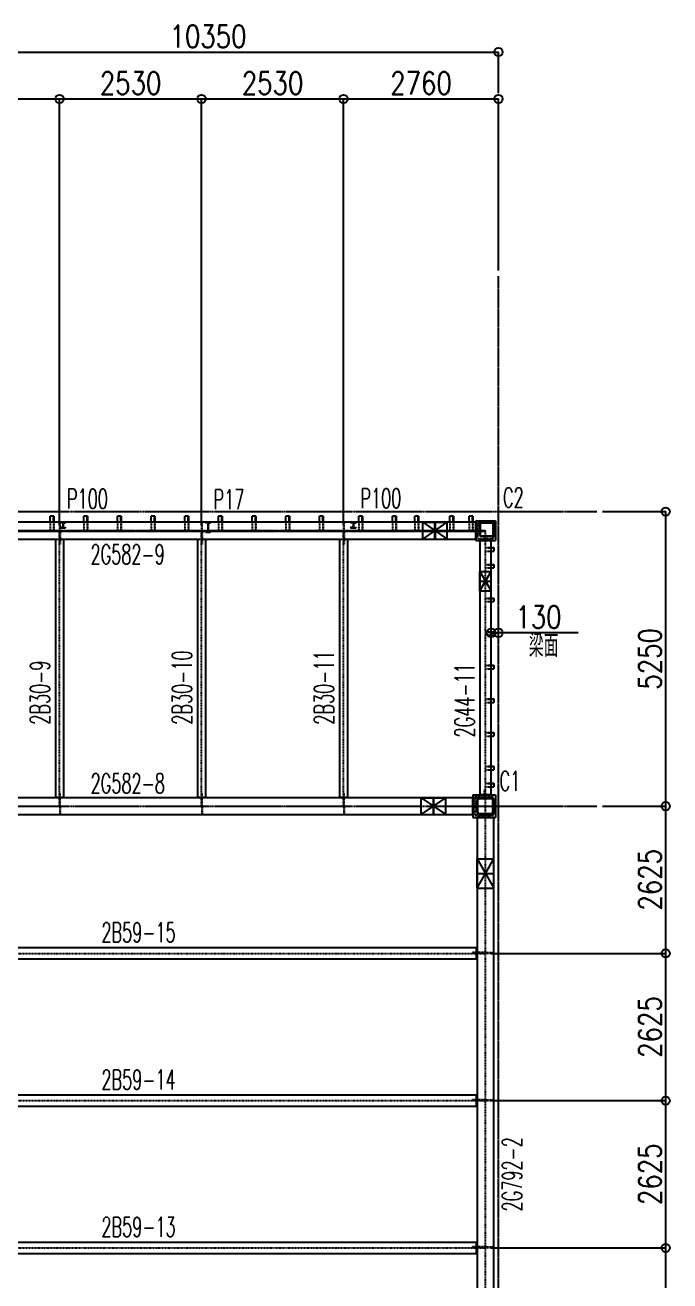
# Model space of a CAD drawing. Header units: millimetres. Extents: x -87051 to 180003, y -2961 to 97158.
# Drawn here: x 50495 to 61986, y 31638 to 54023 of the extents above; entities that cross this region are included whole.
import ezdxf
from ezdxf.enums import TextEntityAlignment as Align

# ---------------------------------------------------------------- set-up
doc = ezdxf.new("R2010")
doc.units = ezdxf.units.MM
doc.header["$LTSCALE"] = 0.2
doc.linetypes.add('CENTER', pattern=[2, 1.25, -0.25, 0.25, -0.25])
doc.linetypes.add('HIDDEN', pattern=[0.375, 0.25, -0.125])
doc.styles.get("Standard").update_dxf_attribs({"font": 'simplex.shx', "width": 0.8, "height": 700, "bigfont": 'extfont2.shx'})

msp = doc.modelspace()

# ---------------------------------------------------------------- linework, layer by layer
at = {"color": 8, "linetype": 'Continuous'}
for p, q in [((48580.4, 53542.8), (58930.4, 53542.8)), ((58930.4, 52807.7), (58930.4, 53542.8)), ((48580.4, 52707.7), (51110.4, 52707.7)), ((51110.4, 45110.6), (51110.4, 52707.7)), ((51110.4, 52707.7), (53640.4, 52707.7)), ((51110.4, 45110.6), (51110.4, 52707.7)), ((53640.4, 45110.6), (53640.4, 52707.7)), ((53640.4, 52707.7), (56170.4, 52707.7)), ((53640.4, 45110.6), (53640.4, 52707.7)), ((56170.4, 45110.6), (56170.4, 52707.7)), ((56170.4, 52707.7), (58930.4, 52707.7)), ((56170.4, 45110.6), (56170.4, 52707.7)), ((58930.4, 49650.6), (58930.4, 52707.7)), ((51005.4, 45270.6), (50940.4, 45270.6)), ((50940.4, 45160.6), (50940.4, 45270.6)), ((50999.4, 45160.6), (50999.4, 45270.6)), ((51005.4, 45270.6), (51005.4, 45160.6)), ((51605.4, 45270.6), (51540.4, 45270.6)), ((51540.4, 45160.6), (51540.4, 45270.6)), ((51599.4, 45160.6), (51599.4, 45270.6)), ((51605.4, 45270.6), (51605.4, 45160.6)), ((52205.4, 45270.6), (52140.4, 45270.6)), ((52140.4, 45160.6), (52140.4, 45270.6)), ((52199.4, 45160.6), (52199.4, 45270.6)), ((52205.4, 45270.6), (52205.4, 45160.6)), ((52805.4, 45270.6), (52740.4, 45270.6)), ((52740.4, 45160.6), (52740.4, 45270.6)), ((52799.4, 45160.6), (52799.4, 45270.6)), ((52805.4, 45270.6), (52805.4, 45160.6)), ((53405.4, 45270.6), (53340.4, 45270.6)), ((53340.4, 45160.6), (53340.4, 45270.6)), ((53399.4, 45160.6), (53399.4, 45270.6)), ((53405.4, 45270.6), (53405.4, 45160.6)), ((54005.4, 45270.6), (53940.4, 45270.6)), ((53940.4, 45160.6), (53940.4, 45270.6)), ((53999.4, 45160.6), (53999.4, 45270.6)), ((54005.4, 45270.6), (54005.4, 45160.6)), ((54605.4, 45270.6), (54540.4, 45270.6)), ((54540.4, 45160.6), (54540.4, 45270.6)), ((54599.4, 45160.6), (54599.4, 45270.6)), ((54605.4, 45270.6), (54605.4, 45160.6)), ((55205.4, 45270.6), (55140.4, 45270.6)), ((55140.4, 45160.6), (55140.4, 45270.6)), ((55199.4, 45160.6), (55199.4, 45270.6)), ((55205.4, 45270.6), (55205.4, 45160.6)), ((55805.4, 45270.6), (55740.4, 45270.6)), ((55740.4, 45160.6), (55740.4, 45270.6)), ((55799.4, 45160.6), (55799.4, 45270.6)), ((55805.4, 45270.6), (55805.4, 45160.6)), ((56505.4, 45270.6), (56440.4, 45270.6)), ((56440.4, 45160.6), (56440.4, 45270.6)), ((56499.4, 45160.6), (56499.4, 45270.6)), ((56505.4, 45270.6), (56505.4, 45160.6)), ((57105.4, 45270.6), (57040.4, 45270.6)), ((57040.4, 45160.6), (57040.4, 45270.6)), ((57099.4, 45160.6), (57099.4, 45270.6)), ((57105.4, 45270.6), (57105.4, 45160.6)), ((57505.4, 45270.6), (57440.4, 45270.6)), ((57440.4, 45160.6), (57440.4, 45270.6)), ((57499.4, 45160.6), (57499.4, 45270.6)), ((57505.4, 45270.6), (57505.4, 45160.6)), ((58130.4, 45270.6), (58065.4, 45270.6)), ((58065.4, 45160.6), (58065.4, 45270.6)), ((58124.4, 45160.6), (58124.4, 45270.6)), ((58130.4, 45270.6), (58130.4, 45160.6)), ((58475.4, 45270.6), (58410.4, 45270.6)), ((58410.4, 45160.6), (58410.4, 45270.6)), ((58469.4, 45160.6), (58469.4, 45270.6)), ((58475.4, 45270.6), (58475.4, 45160.6)), ((60782.7, 45350.6), (61911, 45350.6)), ((61911, 40100.6), (61911, 45350.6)), ((57795.4, 45160.6), (49485.4, 45160.6)), ((51117.9, 45160.6), (51217.9, 45160.6)), ((51117.9, 45152.6), (51117.9, 45160.6)), ((51156.9, 45152.6), (51117.9, 45152.6)), ((51117.9, 45068.6), (51117.9, 45060.6)), ((51156.9, 45068.6), (51117.9, 45068.6)), ((51117.9, 45060.6), (51217.9, 45060.6)), ((51164.9, 45144.6), (51164.9, 45076.6)), ((51170.9, 45144.6), (51170.9, 45076.6)), ((51178.9, 45152.6), (51217.9, 45152.6)), ((51178.9, 45068.6), (51217.9, 45068.6)), ((51217.9, 45152.6), (51217.9, 45160.6)), ((51217.9, 45068.6), (51217.9, 45060.6)), ((53710.4, 45160.6), (53800.4, 45160.6)), ((53710.4, 45152.6), (53710.4, 45160.6)), ((53744.9, 45152.6), (53710.4, 45152.6)), ((53710.4, 44993.6), (53710.4, 44985.6)), ((53744.9, 44993.6), (53710.4, 44993.6)), ((53752.9, 45144.6), (53752.9, 45001.6)), ((53757.9, 45144.6), (53757.9, 45001.6)), ((53765.9, 45152.6), (53800.4, 45152.6)), ((53765.9, 44993.6), (53800.4, 44993.6)), ((53800.4, 45152.6), (53800.4, 45160.6)), ((53800.4, 44993.6), (53800.4, 44985.6)), ((56292.9, 45160.6), (56392.9, 45160.6)), ((56292.9, 45152.6), (56292.9, 45160.6)), ((56331.9, 45152.6), (56292.9, 45152.6)), ((56292.9, 45068.6), (56292.9, 45060.6)), ((56331.9, 45068.6), (56292.9, 45068.6)), ((56292.9, 45060.6), (56392.9, 45060.6)), ((56339.9, 45144.6), (56339.9, 45076.6)), ((56345.9, 45144.6), (56345.9, 45076.6)), ((56353.9, 45152.6), (56392.9, 45152.6)), ((56353.9, 45068.6), (56392.9, 45068.6)), ((56392.9, 45152.6), (56392.9, 45160.6)), ((56392.9, 45068.6), (56392.9, 45060.6)), ((57580.4, 45160.6), (58015.4, 45160.6)), ((57580.4, 44860.6), (57580.4, 45160.6)), ((57580.4, 44860.6), (58015.4, 45160.6)), ((57580.4, 45160.6), (58015.4, 44860.6)), ((57795.4, 44860.6), (57795.4, 45160.6)), ((57800.4, 45160.6), (57800.4, 44860.6)), ((58525.4, 45160.6), (57800.4, 45160.6)), ((58015.4, 44860.6), (58015.4, 45160.6)), ((58525.4, 45185.6), (58875.4, 45185.6)), ((58525.4, 45185.6), (58525.4, 44835.6)), ((58525.4, 44860.6), (58525.4, 45160.6)), ((58600.4, 44933.1), (58600.4, 45138.1)), ((58609.4, 44933.1), (58609.4, 45138.1)), ((58622.9, 45160.6), (58827.9, 45160.6)), ((58622.9, 45151.6), (58827.9, 45151.6)), ((58841.4, 44933.1), (58841.4, 45138.1)), ((58850.4, 44933.1), (58850.4, 45138.1)), ((58875.4, 45185.6), (58875.4, 44835.6)), ((49485.4, 44860.6), (57795.4, 44860.6)), ((51185.4, 44850.6), (51035.4, 44850.6)), ((51035.4, 44850.6), (51035.4, 40260.6)), ((51113.7, 44860.6), (51113.7, 44850.6)), ((51122.7, 44860.6), (51122.7, 44850.6)), ((51185.4, 40260.6), (51185.4, 44850.6)), ((53715.4, 44850.6), (53565.4, 44850.6)), ((53565.4, 44850.6), (53565.4, 40260.6)), ((53643.7, 44860.6), (53643.7, 44850.6)), ((53652.7, 44860.6), (53652.7, 44850.6)), ((53710.4, 44985.6), (53800.4, 44985.6)), ((53715.4, 40260.6), (53715.4, 44850.6)), ((56245.4, 44850.6), (56095.4, 44850.6)), ((56095.4, 44850.6), (56095.4, 40260.6)), ((56173.7, 44860.6), (56173.7, 44850.6)), ((56182.7, 44860.6), (56182.7, 44850.6)), ((56245.4, 40260.6), (56245.4, 44850.6)), ((57580.4, 44860.6), (58015.4, 44860.6)), ((57800.4, 44860.6), (58525.4, 44860.6)), ((58525.4, 44835.6), (58875.4, 44835.6)), ((58800.4, 44835.6), (58601.4, 44835.6)), ((58601.4, 44835.6), (58601.4, 44110.6)), ((58622.9, 44919.6), (58827.9, 44919.6)), ((58622.9, 44910.6), (58827.9, 44910.6)), ((58800.4, 44110.6), (58800.4, 44835.6)), ((58800.4, 44710.6), (58850.4, 44710.6)), ((58800.4, 44704.6), (58850.4, 44704.6)), ((58800.4, 44645.6), (58850.4, 44645.6)), ((58850.4, 44710.6), (58850.4, 44645.6)), ((58800.4, 44410.6), (58850.4, 44410.6)), ((58800.4, 44404.6), (58850.4, 44404.6)), ((58800.4, 44345.6), (58850.4, 44345.6)), ((58850.4, 44410.6), (58850.4, 44345.6)), ((58600.9, 44280.6), (58800.9, 44280.6)), ((58600.9, 43935.6), (58600.9, 44280.6)), ((58600.9, 43935.6), (58800.9, 44280.6)), ((58600.9, 44280.6), (58800.9, 43935.6)), ((58601.4, 44110.6), (58800.4, 44110.6)), ((58800.4, 44105.6), (58601.4, 44105.6)), ((58601.4, 44105.6), (58601.4, 40310.6)), ((58800.4, 40310.6), (58800.4, 44105.6)), ((58800.9, 43935.6), (58800.9, 44280.6)), ((58600.9, 43935.6), (58800.9, 43935.6)), ((58800.4, 43810.6), (58850.4, 43810.6)), ((58800.4, 43804.6), (58850.4, 43804.6)), ((58800.4, 43745.6), (58850.4, 43745.6)), ((58850.4, 43810.6), (58850.4, 43745.6)), ((58800.4, 43210.6), (58850.4, 43210.6)), ((58800.4, 43204.6), (58850.4, 43204.6)), ((58850.4, 43210.6), (58850.4, 43145.6)), ((58800.4, 43190.1), (58930.4, 43190.1)), ((58800.4, 43145.6), (58850.4, 43145.6)), ((60353.5, 43190.1), (58930.4, 43190.1)), ((58800.4, 42610.6), (58850.4, 42610.6)), ((58800.4, 42604.6), (58850.4, 42604.6)), ((58800.4, 42545.6), (58850.4, 42545.6)), ((58850.4, 42610.6), (58850.4, 42545.6)), ((58800.4, 42010.6), (58850.4, 42010.6)), ((58800.4, 42004.6), (58850.4, 42004.6)), ((58800.4, 41945.6), (58850.4, 41945.6)), ((58850.4, 42010.6), (58850.4, 41945.6)), ((58800.4, 41410.6), (58850.4, 41410.6)), ((58800.4, 41404.6), (58850.4, 41404.6)), ((58800.4, 41345.6), (58850.4, 41345.6)), ((58850.4, 41410.6), (58850.4, 41345.6)), ((58800.4, 40810.6), (58850.4, 40810.6)), ((58800.4, 40804.6), (58850.4, 40804.6)), ((58800.4, 40745.6), (58850.4, 40745.6)), ((58850.4, 40810.6), (58850.4, 40745.6)), ((58475.4, 40300.6), (58875.4, 40300.6)), ((58475.4, 40300.6), (58475.4, 39900.6)), ((58601.4, 40310.6), (58800.4, 40310.6)), ((58684.9, 40300.6), (58684.9, 40310.6)), ((58696.9, 40300.6), (58696.9, 40310.6)), ((58800.4, 40510.6), (58850.4, 40510.6)), ((58800.4, 40504.6), (58850.4, 40504.6)), ((58800.4, 40445.6), (58850.4, 40445.6)), ((58850.4, 40510.6), (58850.4, 40445.6)), ((58875.4, 40300.6), (58875.4, 39900.6)), ((57770.4, 40250.6), (49485.4, 40250.6)), ((51035.4, 40260.6), (51185.4, 40260.6)), ((51113.7, 40250.6), (51113.7, 40260.6)), ((51122.7, 40250.6), (51122.7, 40260.6)), ((53565.4, 40260.6), (53715.4, 40260.6)), ((53643.7, 40250.6), (53643.7, 40260.6)), ((53652.7, 40250.6), (53652.7, 40260.6)), ((56095.4, 40260.6), (56245.4, 40260.6)), ((56173.7, 40250.6), (56173.7, 40260.6)), ((56182.7, 40250.6), (56182.7, 40260.6)), ((57555.4, 40250.6), (57990.4, 40250.6)), ((57555.4, 39950.6), (57555.4, 40250.6)), ((57555.4, 39950.6), (57990.4, 40250.6)), ((57555.4, 40250.6), (57990.4, 39950.6)), ((57770.4, 39950.6), (57770.4, 40250.6)), ((57775.4, 40250.6), (57775.4, 39950.6)), ((58475.4, 40250.6), (57775.4, 40250.6)), ((57990.4, 39950.6), (57990.4, 40250.6)), ((58475.4, 39950.6), (58475.4, 40250.6)), ((58550.4, 39990.6), (58550.4, 40210.6)), ((58566.4, 39990.6), (58566.4, 40210.6)), ((58590.4, 40250.6), (58810.4, 40250.6)), ((58590.4, 40234.6), (58810.4, 40234.6)), ((58834.4, 39990.6), (58834.4, 40210.6)), ((58850.4, 39990.6), (58850.4, 40210.6)), ((60782.7, 40100.6), (61911, 40100.6)), ((60782.7, 40100.6), (61911, 40100.6)), ((61911, 37475.6), (61911, 40100.6)), ((49485.4, 39950.6), (57770.4, 39950.6)), ((57555.4, 39950.6), (57990.4, 39950.6)), ((57775.4, 39950.6), (58475.4, 39950.6)), ((58475.4, 39900.6), (58875.4, 39900.6)), ((58850.4, 39900.6), (58550.4, 39900.6)), ((58550.4, 39900.6), (58550.4, 38900.6)), ((58590.4, 39966.6), (58810.4, 39966.6)), ((58590.4, 39950.6), (58810.4, 39950.6)), ((58850.4, 38900.6), (58850.4, 39900.6)), ((58550.4, 39160.6), (58850.4, 39160.6)), ((58550.4, 38635.6), (58550.4, 39160.6)), ((58550.4, 38635.6), (58850.4, 39160.6)), ((58550.4, 39160.6), (58850.4, 38635.6)), ((58850.4, 38635.6), (58850.4, 39160.6)), ((58550.4, 38900.6), (58850.4, 38900.6)), ((58850.4, 38895.6), (58550.4, 38895.6)), ((58550.4, 38895.6), (58550.4, 30805.6)), ((58850.4, 30805.6), (58850.4, 38895.6)), ((58550.4, 38635.6), (58850.4, 38635.6)), ((58540.4, 37575.1), (48740.4, 37575.1)), ((58540.4, 37376.1), (58540.4, 37575.1)), ((58550.4, 37492.6), (58540.4, 37492.6)), ((58550.4, 37480.6), (58540.4, 37480.6)), ((58800.4, 37475.6), (61911, 37475.6)), ((58800.4, 37475.6), (61911, 37475.6)), ((61911, 34850.6), (61911, 37475.6)), ((48740.4, 37376.1), (58540.4, 37376.1)), ((58540.4, 34950.1), (48740.4, 34950.1)), ((58540.4, 34751.1), (58540.4, 34950.1)), ((48740.4, 34751.1), (58540.4, 34751.1)), ((58550.4, 34867.6), (58540.4, 34867.6)), ((58550.4, 34855.6), (58540.4, 34855.6)), ((58800.4, 34850.6), (61911, 34850.6)), ((58800.4, 34850.6), (61911, 34850.6)), ((61911, 32225.6), (61911, 34850.6)), ((58540.4, 32325.1), (48740.4, 32325.1)), ((58540.4, 32126.1), (58540.4, 32325.1)), ((58550.4, 32242.6), (58540.4, 32242.6)), ((48740.4, 32126.1), (58540.4, 32126.1)), ((58550.4, 32230.6), (58540.4, 32230.6)), ((58800.4, 32225.6), (61911, 32225.6)), ((58800.4, 32225.6), (61911, 32225.6)), ((61911, 29600.6), (61911, 32225.6))]:
    msp.add_line(p, q, dxfattribs=at)
at = {"color": 8, "linetype": 'CENTER'}
for p, q in [((58930.4, 16438.1), (58930.4, 49550.6)), ((10730.4, 45350.6), (60682.7, 45350.6)), ((48580.4, 45016.6), (58700.9, 45016.6)), ((48580.4, 45004.6), (58700.9, 45004.6)), ((10730.4, 40100.6), (60682.7, 40100.6))]:
    msp.add_line(p, q, dxfattribs=at)
at = {"color": 8, "linetype": 'HIDDEN'}
for p, q in [((48580.4, 45010.6), (58700.9, 45010.6)), ((50940.4, 45160.6), (50940.4, 45016.6)), ((50999.4, 45160.6), (50999.4, 45016.6)), ((51005.4, 45160.6), (51005.4, 45016.6)), ((51110.4, 40100.6), (51110.4, 45010.6)), ((51113.7, 45016.6), (51113.7, 45160.6)), ((51113.7, 45160.6), (51122.7, 45160.6)), ((51113.7, 45016.6), (51122.7, 45016.6)), ((51113.7, 45004.6), (51113.7, 44860.6)), ((51113.7, 45004.6), (51122.7, 45004.6)), ((51122.7, 45016.6), (51122.7, 45160.6)), ((51122.7, 45004.6), (51122.7, 44860.6)), ((51540.4, 45160.6), (51540.4, 45016.6)), ((51599.4, 45160.6), (51599.4, 45016.6)), ((51605.4, 45160.6), (51605.4, 45016.6)), ((52140.4, 45160.6), (52140.4, 45016.6)), ((52199.4, 45160.6), (52199.4, 45016.6)), ((52205.4, 45160.6), (52205.4, 45016.6)), ((52740.4, 45160.6), (52740.4, 45016.6)), ((52799.4, 45160.6), (52799.4, 45016.6)), ((52805.4, 45160.6), (52805.4, 45016.6)), ((53340.4, 45160.6), (53340.4, 45016.6)), ((53399.4, 45160.6), (53399.4, 45016.6)), ((53405.4, 45160.6), (53405.4, 45016.6)), ((53640.4, 40100.6), (53640.4, 45010.6)), ((53643.7, 45016.6), (53643.7, 45160.6)), ((53643.7, 45160.6), (53652.7, 45160.6)), ((53643.7, 45016.6), (53652.7, 45016.6)), ((53643.7, 45004.6), (53643.7, 44860.6)), ((53643.7, 45004.6), (53652.7, 45004.6)), ((53652.7, 45016.6), (53652.7, 45160.6)), ((53652.7, 45004.6), (53652.7, 44860.6)), ((53940.4, 45160.6), (53940.4, 45016.6)), ((53999.4, 45160.6), (53999.4, 45016.6)), ((54005.4, 45160.6), (54005.4, 45016.6)), ((54540.4, 45160.6), (54540.4, 45016.6)), ((54599.4, 45160.6), (54599.4, 45016.6)), ((54605.4, 45160.6), (54605.4, 45016.6)), ((55140.4, 45160.6), (55140.4, 45016.6)), ((55199.4, 45160.6), (55199.4, 45016.6)), ((55205.4, 45160.6), (55205.4, 45016.6)), ((55740.4, 45160.6), (55740.4, 45016.6)), ((55799.4, 45160.6), (55799.4, 45016.6)), ((55805.4, 45160.6), (55805.4, 45016.6)), ((56170.4, 40100.6), (56170.4, 45010.6)), ((56173.7, 45016.6), (56173.7, 45160.6)), ((56173.7, 45160.6), (56182.7, 45160.6)), ((56173.7, 45016.6), (56182.7, 45016.6)), ((56173.7, 45004.6), (56173.7, 44860.6)), ((56173.7, 45004.6), (56182.7, 45004.6)), ((56182.7, 45016.6), (56182.7, 45160.6)), ((56182.7, 45004.6), (56182.7, 44860.6)), ((56440.4, 45160.6), (56440.4, 45016.6)), ((56499.4, 45160.6), (56499.4, 45016.6)), ((56505.4, 45160.6), (56505.4, 45016.6)), ((57040.4, 45160.6), (57040.4, 45016.6)), ((57099.4, 45160.6), (57099.4, 45016.6)), ((57105.4, 45160.6), (57105.4, 45016.6)), ((57440.4, 45160.6), (57440.4, 45016.6)), ((57499.4, 45160.6), (57499.4, 45016.6)), ((57505.4, 45160.6), (57505.4, 45016.6)), ((58065.4, 45160.6), (58065.4, 45016.6)), ((58124.4, 45160.6), (58124.4, 45016.6)), ((58130.4, 45160.6), (58130.4, 45016.6)), ((58410.4, 45160.6), (58410.4, 45016.6)), ((58469.4, 45160.6), (58469.4, 45016.6)), ((58475.4, 45160.6), (58475.4, 45016.6)), ((58550.4, 44890.6), (58550.4, 45130.6)), ((58562.4, 44890.6), (58562.4, 45130.6)), ((58580.4, 45160.6), (58820.4, 45160.6)), ((58580.4, 45148.6), (58820.4, 45148.6)), ((58700.9, 40100.6), (58700.9, 45010.6)), ((58838.4, 44890.6), (58838.4, 45130.6)), ((58850.4, 44890.6), (58850.4, 45130.6)), ((51113.7, 44850.6), (51113.7, 44770.6)), ((51113.7, 44770.6), (51122.7, 44770.6)), ((51122.7, 44850.6), (51122.7, 44770.6)), ((53643.7, 44850.6), (53643.7, 44770.6)), ((53643.7, 44770.6), (53652.7, 44770.6)), ((53652.7, 44850.6), (53652.7, 44770.6)), ((56173.7, 44850.6), (56173.7, 44770.6)), ((56173.7, 44770.6), (56182.7, 44770.6)), ((56182.7, 44850.6), (56182.7, 44770.6)), ((58580.4, 44872.6), (58820.4, 44872.6)), ((58580.4, 44860.6), (58820.4, 44860.6)), ((58704.9, 44710.6), (58800.4, 44710.6)), ((58704.9, 44704.6), (58800.4, 44704.6)), ((58704.9, 44645.6), (58800.4, 44645.6)), ((58704.9, 44410.6), (58800.4, 44410.6)), ((58704.9, 44404.6), (58800.4, 44404.6)), ((58704.9, 44345.6), (58800.4, 44345.6)), ((58704.9, 43810.6), (58800.4, 43810.6)), ((58704.9, 43804.6), (58800.4, 43804.6)), ((58704.9, 43745.6), (58800.4, 43745.6)), ((58704.9, 43210.6), (58800.4, 43210.6)), ((58704.9, 43204.6), (58800.4, 43204.6)), ((58704.9, 43145.6), (58800.4, 43145.6)), ((58704.9, 42610.6), (58800.4, 42610.6)), ((58704.9, 42604.6), (58800.4, 42604.6)), ((58704.9, 42545.6), (58800.4, 42545.6)), ((58704.9, 42010.6), (58800.4, 42010.6)), ((58704.9, 42004.6), (58800.4, 42004.6)), ((58704.9, 41945.6), (58800.4, 41945.6)), ((58704.9, 41410.6), (58800.4, 41410.6)), ((58704.9, 41404.6), (58800.4, 41404.6)), ((58704.9, 41345.6), (58800.4, 41345.6)), ((58704.9, 40810.6), (58800.4, 40810.6)), ((58704.9, 40804.6), (58800.4, 40804.6)), ((58704.9, 40745.6), (58800.4, 40745.6)), ((51113.7, 40260.6), (51113.7, 40340.6)), ((51113.7, 40340.6), (51122.7, 40340.6)), ((51122.7, 40260.6), (51122.7, 40340.6)), ((53643.7, 40260.6), (53643.7, 40340.6)), ((53643.7, 40340.6), (53652.7, 40340.6)), ((53652.7, 40260.6), (53652.7, 40340.6)), ((56173.7, 40260.6), (56173.7, 40340.6)), ((56173.7, 40340.6), (56182.7, 40340.6)), ((56182.7, 40260.6), (56182.7, 40340.6)), ((58684.9, 40310.6), (58684.9, 40390.6)), ((58684.9, 40390.6), (58696.9, 40390.6)), ((58684.9, 40275.6), (58684.9, 40300.6)), ((58696.9, 40310.6), (58696.9, 40390.6)), ((58696.9, 40275.6), (58696.9, 40300.6)), ((58704.9, 40510.6), (58800.4, 40510.6)), ((58704.9, 40504.6), (58800.4, 40504.6)), ((58704.9, 40445.6), (58800.4, 40445.6)), ((51113.7, 40106.6), (51113.7, 40250.6)), ((51113.7, 40106.6), (51122.7, 40106.6)), ((51113.7, 40094.6), (51113.7, 39950.6)), ((51113.7, 40094.6), (51122.7, 40094.6)), ((51122.7, 40106.6), (51122.7, 40250.6)), ((51122.7, 40094.6), (51122.7, 39950.6)), ((53643.7, 40106.6), (53643.7, 40250.6)), ((53643.7, 40106.6), (53652.7, 40106.6)), ((53643.7, 40094.6), (53643.7, 39950.6)), ((53643.7, 40094.6), (53652.7, 40094.6)), ((53652.7, 40106.6), (53652.7, 40250.6)), ((53652.7, 40094.6), (53652.7, 39950.6)), ((56173.7, 40106.6), (56173.7, 40250.6)), ((56173.7, 40106.6), (56182.7, 40106.6)), ((56173.7, 40094.6), (56173.7, 39950.6)), ((56173.7, 40094.6), (56182.7, 40094.6)), ((56182.7, 40106.6), (56182.7, 40250.6)), ((56182.7, 40094.6), (56182.7, 39950.6)), ((58500.4, 39973.1), (58500.4, 40228.1)), ((58519.4, 39973.1), (58519.4, 40228.1)), ((58547.9, 40275.6), (58802.9, 40275.6)), ((58547.9, 40256.6), (58802.9, 40256.6)), ((58684.9, 40275.6), (58696.9, 40275.6)), ((58700.4, 29600.6), (58700.4, 40100.6)), ((58831.4, 39973.1), (58831.4, 40228.1)), ((58850.4, 39973.1), (58850.4, 40228.1)), ((51113.7, 39950.6), (51122.7, 39950.6)), ((53643.7, 39950.6), (53652.7, 39950.6)), ((56173.7, 39950.6), (56182.7, 39950.6)), ((58547.9, 39944.6), (58802.9, 39944.6)), ((58547.9, 39925.6), (58802.9, 39925.6)), ((48580.4, 37475.6), (58700.4, 37475.6)), ((58540.4, 37492.6), (58460.4, 37492.6)), ((58460.4, 37492.6), (58460.4, 37480.6)), ((58540.4, 37480.6), (58460.4, 37480.6)), ((58693.4, 37492.6), (58550.4, 37492.6)), ((58693.4, 37480.6), (58550.4, 37480.6)), ((58693.4, 37492.6), (58693.4, 37480.6)), ((58707.4, 37492.6), (58850.4, 37492.6)), ((58707.4, 37492.6), (58707.4, 37480.6)), ((58707.4, 37480.6), (58850.4, 37480.6)), ((58850.4, 37492.6), (58850.4, 37480.6)), ((48580.4, 34850.6), (58700.4, 34850.6)), ((58540.4, 34867.6), (58460.4, 34867.6)), ((58460.4, 34867.6), (58460.4, 34855.6)), ((58540.4, 34855.6), (58460.4, 34855.6)), ((58693.4, 34867.6), (58550.4, 34867.6)), ((58693.4, 34855.6), (58550.4, 34855.6)), ((58693.4, 34867.6), (58693.4, 34855.6)), ((58707.4, 34867.6), (58850.4, 34867.6)), ((58707.4, 34867.6), (58707.4, 34855.6)), ((58707.4, 34855.6), (58850.4, 34855.6)), ((58850.4, 34867.6), (58850.4, 34855.6)), ((58540.4, 32242.6), (58460.4, 32242.6)), ((58460.4, 32242.6), (58460.4, 32230.6)), ((58693.4, 32242.6), (58550.4, 32242.6)), ((58693.4, 32242.6), (58693.4, 32230.6)), ((58707.4, 32242.6), (58850.4, 32242.6)), ((58707.4, 32242.6), (58707.4, 32230.6)), ((58850.4, 32242.6), (58850.4, 32230.6)), ((48580.4, 32225.6), (58700.4, 32225.6)), ((58540.4, 32230.6), (58460.4, 32230.6)), ((58693.4, 32230.6), (58550.4, 32230.6)), ((58707.4, 32230.6), (58850.4, 32230.6))]:
    msp.add_line(p, q, dxfattribs=at)
at = {"color": 8, "linetype": 'Continuous'}
for centre in [(58930.4, 53542.8), (51110.4, 52707.7), (51110.4, 52707.7), (53640.4, 52707.7), (53640.4, 52707.7), (56170.4, 52707.7), (56170.4, 52707.7), (58930.4, 52707.7), (61911, 45350.6), (58800.4, 43190.1), (58930.4, 43190.1), (61911, 40100.6), (61911, 40100.6), (61911, 37475.6), (61911, 37475.6), (61911, 34850.6), (61911, 34850.6), (61911, 32225.6), (61911, 32225.6)]:
    msp.add_circle(centre, 75, dxfattribs=at)
for centre, radius, start, end in [((51156.9, 45144.6), 8, 0, 90), ((51156.9, 45076.6), 8, 270, 0), ((51178.9, 45144.6), 8, 90, 180), ((51178.9, 45076.6), 8, 180, 270), ((53744.9, 45144.6), 8, 0, 90), ((53744.9, 45001.6), 8, 270, 0), ((53765.9, 45144.6), 8, 90, 180), ((53765.9, 45001.6), 8, 180, 270), ((56331.9, 45144.6), 8, 0, 90), ((56331.9, 45076.6), 8, 270, 0), ((56353.9, 45144.6), 8, 90, 180), ((56353.9, 45076.6), 8, 180, 270), ((58622.9, 45138.1), 22.5, 90, 180), ((58622.9, 45138.1), 13.5, 90, 180), ((58827.9, 45138.1), 22.5, 0, 90), ((58827.9, 45138.1), 13.5, 0, 90), ((58622.9, 44933.1), 22.5, 180, 270), ((58622.9, 44933.1), 13.5, 180, 270), ((58827.9, 44933.1), 22.5, 270, 0), ((58827.9, 44933.1), 13.5, 270, 0), ((58590.4, 40210.6), 40, 90, 180), ((58590.4, 40210.6), 24, 90, 180), ((58810.4, 40210.6), 40, 0, 90), ((58810.4, 40210.6), 24, 0, 90), ((58590.4, 39990.6), 40, 180, 270), ((58590.4, 39990.6), 24, 180, 270), ((58810.4, 39990.6), 40, 270, 0), ((58810.4, 39990.6), 24, 270, 0)]:
    msp.add_arc(centre, radius, start, end, dxfattribs=at)
at = {"color": 8, "linetype": 'HIDDEN'}
for centre, radius, start, end in [((58580.4, 45130.6), 30, 90, 180), ((58580.4, 45130.6), 18, 90, 180), ((58820.4, 45130.6), 30, 0, 90), ((58820.4, 45130.6), 18, 0, 90), ((58580.4, 44890.6), 30, 180, 270), ((58580.4, 44890.6), 18, 180, 270), ((58820.4, 44890.6), 30, 270, 0), ((58820.4, 44890.6), 18, 270, 0), ((58547.9, 40228.1), 47.5, 90, 180), ((58547.9, 40228.1), 28.5, 90, 180), ((58802.9, 40228.1), 47.5, 0, 90), ((58802.9, 40228.1), 28.5, 0, 90), ((58547.9, 39973.1), 47.5, 180, 270), ((58547.9, 39973.1), 28.5, 180, 270), ((58802.9, 39973.1), 47.5, 270, 0), ((58802.9, 39973.1), 28.5, 270, 0)]:
    msp.add_arc(centre, radius, start, end, dxfattribs=at)

# ---------------------------------------------------------------- texts
at = {"color": 8, "width": 0.8}
for s, p in [('10350', (53755.4, 53622.8)), ('2530', (52375.4, 52787.7)), ('2530', (54905.4, 52787.7)), ('2760', (57550.4, 52787.7))]:
    msp.add_text(s, height=400, dxfattribs=at).set_placement(p, align=Align.CENTER)
at = {"color": 8}
for s, height, width, p in [('P100', 350, 0.6, (51240.9, 45403.8)), ('P17', 350, 0.6, (53853.7, 45392.4)), ('P100', 350, 0.6, (56470.9, 45414.2)), ('C2', 350, 0.6, (59012.1, 45426.7)), ('2G582-9', 350, 0.6, (51660.6, 44414.6)), ('130', 400, 0.8, (59233.5, 43270.1)), ('2G582-8', 350, 0.6, (51662.9, 40331.3)), ('C1', 350, 0.6, (58950.4, 40375.6)), ('2B59-15', 350, 0.6, (51855.4, 37675.1)), ('2B59-14', 350, 0.6, (51855.4, 35050.1)), ('2B59-13', 350, 0.6, (51855.4, 32425.1))]:
    msp.add_text(s, height=height, dxfattribs=dict(at, width=width)).set_placement(p)
at = {"color": 8, "width": 0.8}
for s, p in [('5250', (61831, 42725.6)), ('2625', (61831, 38788.1)), ('2625', (61831, 36163.1)), ('2625', (61831, 33538.1))]:
    msp.add_text(s, height=400, rotation=90, dxfattribs=at).set_placement(p, align=Align.CENTER)
at = {"color": 8, "width": 0.6}
msp.add_text('梁面', height=400, dxfattribs=at).set_placement((59736.8, 42958.4), align=Align.MIDDLE_CENTER)
for s, p in [('2B30-10', (53465.4, 41552.1)), ('2B30-11', (55995.4, 41552.1)), ('2B30-9', (50935.4, 41552.1)), ('2G44-11', (58501.4, 41323.9)), ('2G792-2', (59349.9, 32875.4))]:
    msp.add_text(s, height=350, rotation=90, dxfattribs=at).set_placement(p)

doc.saveas('drawing.dxf')
